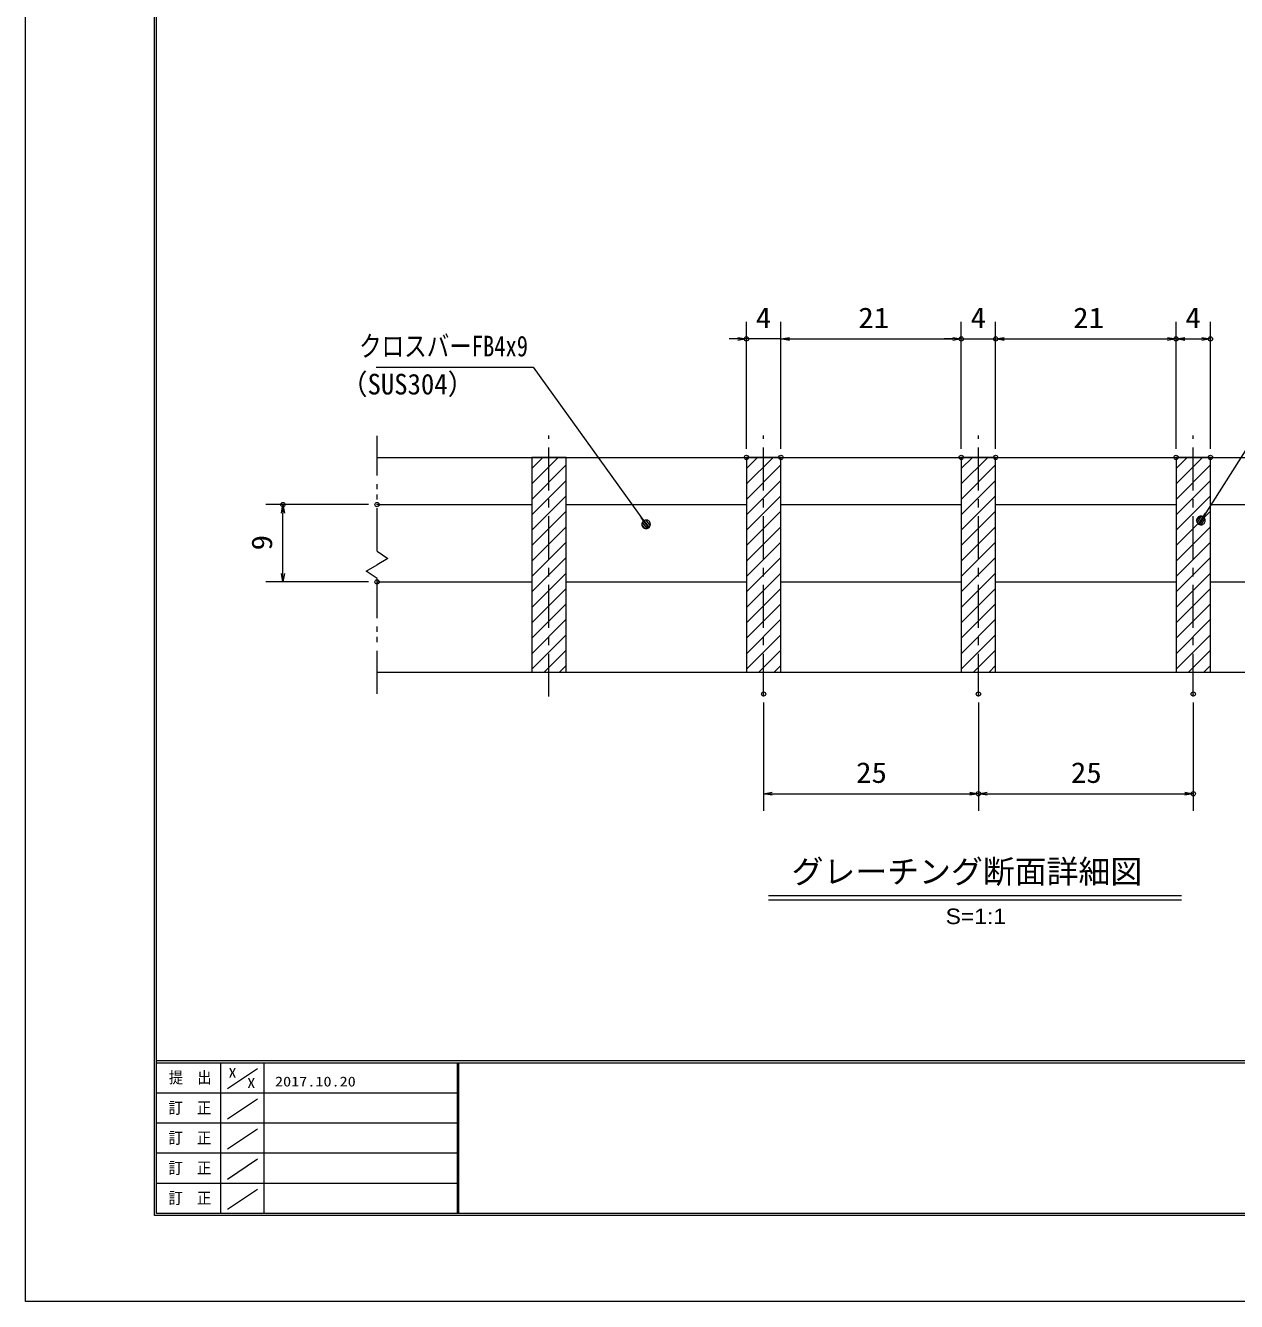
# Model space of a CAD drawing. Units: millimetres, scale not verified, with parts at other scales. Extents: x -1050 to 1050, y -742 to 742.
# Drawn here: x -1050 to -345, y -742 to 0 of the extents above; entities that cross this region are included whole.
import ezdxf
from ezdxf.enums import TextEntityAlignment as Align

# ---------------------------------------------------------------- set-up
doc = ezdxf.new("R2010")
doc.units = ezdxf.units.MM
doc.header["$LTSCALE"] = 5
doc.header["$PDMODE"] = 32
doc.header["$PDSIZE"] = 2.5
doc.linetypes.add('CHAIN1', pattern=[8, 5, -1, 1, -1])
doc.linetypes.add('DOUBLE_CHAIN1', pattern=[8.8, 5, -1, 0.6, -0.6, 0.6, -1])
for name, color, linetype, lineweight in [('0-0_7-図\u3000枠', 4, 'Continuous', 9), ('0-1_寸法注釈', 2, 'Continuous', 9), ('0-2_0', 2, 'Continuous', 9), ('0-3_DEFPOINTS', 134, 'Continuous', 9), ('0-4_蓋', 5, 'Continuous', 9), ('0-5_ハッチング', 4, 'Continuous', 9), ('0-6_想像線', 134, 'DOUBLE_CHAIN1', 9), ('0-7_中心線', 6, 'CHAIN1', 9)]:
    doc.layers.add(name, color=color, linetype=linetype, lineweight=lineweight)
doc.styles.add('HG丸ｺﾞｼｯｸM-PRO', font='')
doc.styles.add('ＭＳ ゴシック', font='')
doc.styles.get('HG丸ｺﾞｼｯｸM-PRO').set_extended_font_data('HG丸ｺﾞｼｯｸM-PRO')
doc.styles.get('ＭＳ ゴシック').set_extended_font_data('MS Gothic')

# ---------------------------------------------------------------- blocks, each defined once
blk = doc.blocks.new('_OPEN')
at = {"layer": '0-2_0'}
blk.add_line((0, 0), (-5, 0), dxfattribs=at)
blk.add_lwpolyline([(-5, 0.833), (0, 0), (-5, -0.833)], dxfattribs=at)
blk = doc.blocks.new('_Dot')
at = {"layer": '0-2_0'}
for p, q in [((-2.5, 0), (-5, 0)), ((2.445, 0.5), (-2.445, 0.5)), ((1.997, 1.5), (-1.997, 1.5)), ((2.289, -0.995), (-2.289, -0.995)), ((1.499, -1.995), (-1.499, -1.995))]:
    blk.add_line(p, q, dxfattribs=at)
for points in [[(2.5, 0), (2.48, 0.313), (2.421, 0.622), (2.324, 0.92), (2.191, 1.204), (2.023, 1.469), (1.822, 1.711), (1.594, 1.926), (1.34, 2.111), (1.064, 2.262), (0.773, 2.378), (0.468, 2.456), (0.157, 2.495), (-0.157, 2.495), (-0.468, 2.456), (-0.773, 2.378), (-1.064, 2.262), (-1.34, 2.111), (-1.594, 1.926), (-1.822, 1.711), (-2.023, 1.469), (-2.191, 1.204), (-2.324, 0.92), (-2.421, 0.622), (-2.48, 0.313), (-2.5, 0), (0, 0)], [(-2.5, 0), (-2.48, -0.313), (-2.421, -0.622), (-2.324, -0.92), (-2.191, -1.204), (-2.023, -1.469), (-1.822, -1.711), (-1.594, -1.926), (-1.34, -2.111), (-1.064, -2.262), (-0.773, -2.378), (-0.468, -2.456), (-0.157, -2.495), (0.157, -2.495), (0.468, -2.456), (0.773, -2.378), (1.064, -2.262), (1.34, -2.111), (1.594, -1.926), (1.822, -1.711), (2.023, -1.469), (2.191, -1.204), (2.324, -0.92), (2.421, -0.622), (2.48, -0.313), (2.5, 0), (0, 0)]]:
    blk.add_lwpolyline(points, close=True, dxfattribs=at)

msp = doc.modelspace()

# ---------------------------------------------------------------- linework, layer by layer
at = {"layer": '0-0_7-図\u3000枠'}
for p, q in [((-975, -692.5), (-975, 692.5)), ((-973.75, -691.25), (-973.75, 691.25)), ((998.75, -602.5), (-973.75, -602.5)), ((998.75, -603.75), (-973.75, -603.75)), ((-936.25, -691.192), (-936.25, -603.75)), ((-932.5, -618.606), (-915, -606.924)), ((-911.25, -603.75), (-911.25, -691.192)), ((-798.75, -603.75), (-798.75, -691.192)), ((-798, -603.75), (-798, -691.192)), ((-798.75, -621.25), (-973.75, -621.25)), ((-932.5, -636.247), (-915, -624.565)), ((-798.75, -638.75), (-973.75, -638.75)), ((-932.5, -653.747), (-915, -642.065)), ((-798.75, -656.25), (-973.75, -656.25)), ((-932.5, -671.247), (-915, -659.565)), ((-798.75, -673.75), (-973.75, -673.75)), ((-932.5, -688.747), (-915, -677.065)), ((1000, -692.5), (-975, -692.5)), ((998.75, -691.25), (-973.75, -691.25))]:
    msp.add_line(p, q, dxfattribs=at)
at = {"layer": '0-1_寸法注釈'}
for p, q in [((-630.45, -246.308), (-630.45, -172.4)), ((-610.45, -246.308), (-610.45, -172.4)), ((-610.45, -246.308), (-610.45, -172.4)), ((-505.45, -246.308), (-505.45, -172.4)), ((-505.45, -246.308), (-505.45, -172.4)), ((-485.45, -246.308), (-485.45, -172.4)), ((-485.45, -246.308), (-485.45, -172.4)), ((-380.45, -246.308), (-380.45, -172.4)), ((-380.45, -246.308), (-380.45, -172.4)), ((-360.45, -246.308), (-360.45, -172.4)), ((-635.45, -182.4), (-640.45, -182.4)), ((-610.45, -182.4), (-630.45, -182.4)), ((-605.45, -182.4), (-600.45, -182.4)), ((-605.45, -182.4), (-510.45, -182.4)), ((-510.45, -182.4), (-515.45, -182.4)), ((-505.45, -182.4), (-485.45, -182.4)), ((-480.45, -182.4), (-385.45, -182.4)), ((-480.45, -182.4), (-475.45, -182.4)), ((-375.45, -182.4), (-365.45, -182.4)), ((-850.45, -278.808), (-910.2, -278.808)), ((-900.2, -318.808), (-900.2, -283.808)), ((-850.45, -323.808), (-910.2, -323.808)), ((-620.45, -394.01), (-620.45, -457.029)), ((-495.45, -394.01), (-495.45, -457.029)), ((-495.45, -394.01), (-495.45, -457.029)), ((-370.45, -394.01), (-370.45, -457.029)), ((-615.45, -447.029), (-500.45, -447.029)), ((-490.45, -447.029), (-375.45, -447.029)), ((-617.576, -506.327), (-377.371, -506.327)), ((-617.576, -508.827), (-377.371, -508.827))]:
    msp.add_line(p, q, dxfattribs=at)
for points in [[(-845.854, -198.845), (-754.681, -198.845), (-689.457, -289.454)], [(-214.764, -202.917), (-311.954, -202.917), (-365.465, -287.166)]]:
    msp.add_lwpolyline(points, dxfattribs=at)
at = {"layer": '0-3_DEFPOINTS'}
msp.add_lwpolyline([(-1050, -742.5), (-1050, 742.5), (1050, 742.5), (1050, -742.5)], close=True, dxfattribs=at)
for p in [(-630.45, -182.4), (-505.45, -182.4), (-485.45, -182.4), (-380.45, -182.4), (-360.45, -182.4), (-630.45, -251.308), (-610.45, -251.308), (-505.45, -251.308), (-485.45, -251.308), (-380.45, -251.308), (-360.45, -251.308), (-900.2, -278.808), (-845.45, -278.808), (-845.45, -323.808), (-620.45, -389.01), (-495.45, -389.01), (-370.45, -389.01), (-495.45, -447.029), (-370.45, -447.029)]:
    msp.add_point(p, dxfattribs=at)
at = {"layer": '0-4_蓋'}
for p, q in [((-845.45, -251.308), (-145.45, -251.308)), ((-755.45, -251.308), (-735.45, -251.308)), ((-755.45, -251.308), (-755.45, -376.308)), ((-735.45, -376.308), (-735.45, -251.308)), ((-630.45, -251.308), (-610.45, -251.308)), ((-630.45, -251.308), (-630.45, -376.308)), ((-610.45, -376.308), (-610.45, -251.308)), ((-505.45, -251.308), (-485.45, -251.308)), ((-505.45, -251.308), (-505.45, -376.308)), ((-485.45, -376.308), (-485.45, -251.308)), ((-380.45, -251.308), (-360.45, -251.308)), ((-380.45, -251.308), (-380.45, -376.308)), ((-360.45, -376.308), (-360.45, -251.308)), ((-845.45, -278.808), (-755.45, -278.808)), ((-735.45, -278.808), (-630.45, -278.808)), ((-610.45, -278.808), (-505.45, -278.808)), ((-485.45, -278.808), (-380.45, -278.808)), ((-360.45, -278.808), (-255.45, -278.808)), ((-845.45, -323.808), (-755.45, -323.808)), ((-735.45, -323.808), (-630.45, -323.808)), ((-610.45, -323.808), (-505.45, -323.808)), ((-485.45, -323.808), (-380.45, -323.808)), ((-360.45, -323.808), (-255.45, -323.808)), ((-845.45, -376.308), (-145.45, -376.308)), ((-755.45, -376.308), (-735.45, -376.308)), ((-630.45, -376.308), (-610.45, -376.308)), ((-505.45, -376.308), (-485.45, -376.308)), ((-380.45, -376.308), (-360.45, -376.308))]:
    msp.add_line(p, q, dxfattribs=at)
at = {"layer": '0-5_ハッチング'}
for p, q in [((-755.45, -257.774), (-748.984, -251.308)), ((-755.45, -266.754), (-740.004, -251.308)), ((-630.45, -257.774), (-623.984, -251.308)), ((-630.45, -266.754), (-615.004, -251.308)), ((-505.45, -257.774), (-498.984, -251.308)), ((-505.45, -266.754), (-490.004, -251.308)), ((-380.45, -257.774), (-373.984, -251.308)), ((-380.45, -266.754), (-365.004, -251.308)), ((-755.45, -275.735), (-735.45, -255.735)), ((-630.45, -275.735), (-610.45, -255.735)), ((-505.45, -275.735), (-485.45, -255.735)), ((-380.45, -275.735), (-360.45, -255.735)), ((-755.45, -284.715), (-735.45, -264.715)), ((-630.45, -284.715), (-610.45, -264.715)), ((-505.45, -284.715), (-485.45, -264.715)), ((-380.45, -284.715), (-360.45, -264.715)), ((-755.45, -293.695), (-735.45, -273.695)), ((-630.45, -293.695), (-610.45, -273.695)), ((-505.45, -293.695), (-485.45, -273.695)), ((-380.45, -293.695), (-360.45, -273.695)), ((-755.45, -302.676), (-735.45, -282.676)), ((-630.45, -302.676), (-610.45, -282.676)), ((-505.45, -302.676), (-485.45, -282.676)), ((-380.45, -302.676), (-360.45, -282.676)), ((-755.45, -311.656), (-735.45, -291.656)), ((-630.45, -311.656), (-610.45, -291.656)), ((-505.45, -311.656), (-485.45, -291.656)), ((-380.45, -311.656), (-360.45, -291.656)), ((-755.45, -320.636), (-735.45, -300.636)), ((-630.45, -320.636), (-610.45, -300.636)), ((-505.45, -320.636), (-485.45, -300.636)), ((-380.45, -320.636), (-360.45, -300.636)), ((-755.45, -329.616), (-735.45, -309.616)), ((-630.45, -329.616), (-610.45, -309.616)), ((-505.45, -329.616), (-485.45, -309.616)), ((-380.45, -329.616), (-360.45, -309.616)), ((-755.45, -338.597), (-735.45, -318.597)), ((-630.45, -338.597), (-610.45, -318.597)), ((-505.45, -338.597), (-485.45, -318.597)), ((-380.45, -338.597), (-360.45, -318.597)), ((-755.45, -347.577), (-735.45, -327.577)), ((-630.45, -347.577), (-610.45, -327.577)), ((-505.45, -347.577), (-485.45, -327.577)), ((-380.45, -347.577), (-360.45, -327.577)), ((-755.45, -356.557), (-735.45, -336.557)), ((-630.45, -356.557), (-610.45, -336.557)), ((-505.45, -356.557), (-485.45, -336.557)), ((-380.45, -356.557), (-360.45, -336.557)), ((-755.45, -365.537), (-735.45, -345.537)), ((-630.45, -365.537), (-610.45, -345.537)), ((-505.45, -365.537), (-485.45, -345.537)), ((-380.45, -365.537), (-360.45, -345.537)), ((-755.45, -374.518), (-735.45, -354.518)), ((-630.45, -374.518), (-610.45, -354.518)), ((-505.45, -374.518), (-485.45, -354.518)), ((-380.45, -374.518), (-360.45, -354.518)), ((-748.261, -376.308), (-735.45, -363.498)), ((-623.261, -376.308), (-610.45, -363.498)), ((-498.261, -376.308), (-485.45, -363.498)), ((-373.261, -376.308), (-360.45, -363.498)), ((-739.28, -376.308), (-735.45, -372.478)), ((-614.28, -376.308), (-610.45, -372.478)), ((-489.28, -376.308), (-485.45, -372.478)), ((-364.28, -376.308), (-360.45, -372.478))]:
    msp.add_line(p, q, dxfattribs=at)
for points in [[(-735.45, -251.308), (-755.45, -251.308), (-755.45, -376.308), (-735.45, -376.308)], [(-610.45, -251.308), (-630.45, -251.308), (-630.45, -376.308), (-610.45, -376.308)], [(-485.45, -251.308), (-505.45, -251.308), (-505.45, -376.308), (-485.45, -376.308)], [(-360.45, -251.308), (-380.45, -251.308), (-380.45, -376.308), (-360.45, -376.308)]]:
    msp.add_lwpolyline(points, close=True, dxfattribs=at)
at = {"layer": '0-6_想像線'}
for p, q in [((-845.45, -305.859), (-845.45, -238.808)), ((-845.45, -305.859), (-839.157, -310.072)), ((-839.157, -310.072), (-845.45, -313.808)), ((-845.45, -388.808), (-845.45, -321.757))]:
    msp.add_line(p, q, dxfattribs=at)
msp.add_lwpolyline([(-845.45, -321.757), (-851.743, -317.545), (-845.45, -313.808)], dxfattribs=at)
at = {"layer": '0-7_中心線'}
for p, q in [((-745.45, -390.535), (-745.45, -238.606)), ((-620.45, -390.535), (-620.45, -238.606)), ((-495.45, -390.535), (-495.45, -238.606)), ((-370.45, -390.535), (-370.45, -238.606))]:
    msp.add_line(p, q, dxfattribs=at)

# ---------------------------------------------------------------- block references
at = {"layer": '0-1_寸法注釈'}
for p in [(-630.45, -182.4), (-505.45, -182.4), (-505.45, -182.4), (-380.45, -182.4), (-360.45, -182.4), (-495.45, -447.029), (-370.45, -447.029)]:
    msp.add_blockref('_OPEN', p, dxfattribs=at)
for name, p, rotation in [('_OPEN', (-610.45, -182.4), 180), ('_OPEN', (-610.45, -182.4), 180), ('_OPEN', (-485.45, -182.4), 180), ('_OPEN', (-485.45, -182.4), 180), ('_OPEN', (-380.45, -182.4), 180), ('_OPEN', (-900.2, -278.808), 90), ('_Dot', (-688.867, -290.261), 306.16213), ('_Dot', (-366.009, -288.006), 237.09638), ('_OPEN', (-900.2, -323.808), 270), ('_OPEN', (-620.45, -447.029), 180), ('_OPEN', (-495.45, -447.029), 180)]:
    msp.add_blockref(name, p, dxfattribs=dict(at, rotation=rotation))

# ---------------------------------------------------------------- texts
at = {"layer": '0-0_7-図\u3000枠', "color": 5, "style": 'ＭＳ ゴシック'}
for s, height, width, p in [('提\u3000出', 6.745, 0.9, (-966.593, -617.56)), ('X', 5.755, 1.2, (-931.902, -614.076)), ('X', 5.755, 1.2, (-920.995, -620.022)), ('2017.10.20', 5.755, 1.2, (-904.801, -619.113)), ('訂\u3000正', 6.745, 0.9, (-966.76, -635.201)), ('訂\u3000正', 6.745, 0.9, (-966.76, -652.701)), ('訂\u3000正', 6.745, 0.9, (-966.76, -670.201)), ('訂\u3000正', 6.745, 0.9, (-966.76, -687.701))]:
    msp.add_text(s, height=height, dxfattribs=dict(at, width=width)).set_placement(p, align=Align.BOTTOM_LEFT)
at = {"layer": '0-1_寸法注釈', "color": 7}
for s, height, style, width, p in [('4', 12.02, 'ＭＳ ゴシック', 1.1, (-625.035, -179.713)), ('21', 12.02, 'ＭＳ ゴシック', 1.1, (-565.373, -179.713)), ('4', 12.02, 'ＭＳ ゴシック', 1.1, (-500.035, -179.713)), ('21', 12.02, 'ＭＳ ゴシック', 1.1, (-440.373, -179.713)), ('4', 12.02, 'ＭＳ ゴシック', 1.1, (-375.035, -179.713)), ('クロスバーFB4x9', 12.02, 'ＭＳ ゴシック', 0.8, (-855.875, -196.158)), ('（SUS304）', 12.02, 'ＭＳ ゴシック', 0.95, (-866.542, -218.301)), ('25', 12.02, 'ＭＳ ゴシック', 1.1, (-566.683, -444.342)), ('25', 12.02, 'ＭＳ ゴシック', 1.1, (-441.683, -444.342)), ('S=1:1', 9.054, 'HG丸ｺﾞｼｯｸM-PRO', 1.1, (-514.549, -525.628))]:
    msp.add_text(s, height=height, dxfattribs=dict(at, style=style, width=width)).set_placement(p, align=Align.BOTTOM_LEFT)
at = {"layer": '0-1_寸法注釈', "color": 7, "style": 'ＭＳ ゴシック', "width": 1.1}
msp.add_text('9', height=12.02, rotation=90, dxfattribs=at).set_placement((-902.887, -305.457), align=Align.BOTTOM_LEFT)
at = {"layer": '0-1_寸法注釈', "color": 7, "style": 'HG丸ｺﾞｼｯｸM-PRO'}
msp.add_text('グレーチング断面詳細図', height=13.6, dxfattribs=at).set_placement((-604.214, -503.216), align=Align.BOTTOM_LEFT)

doc.saveas('drawing.dxf')
